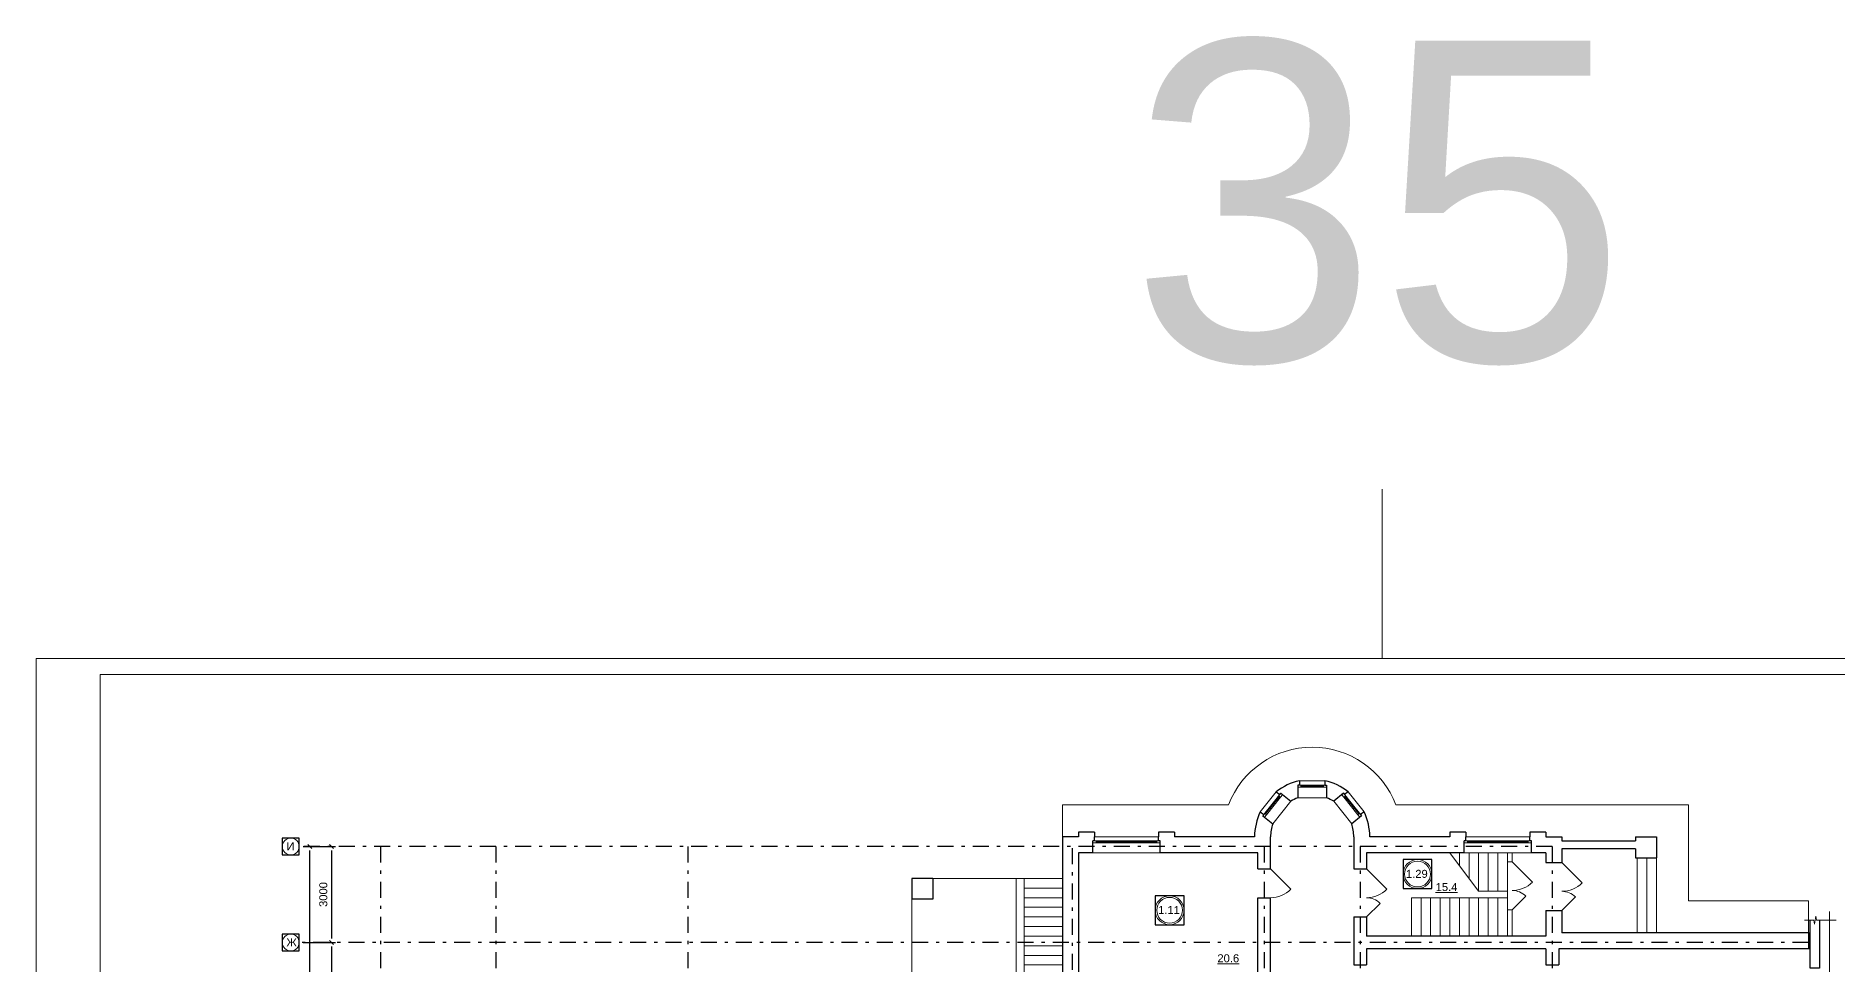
# Model space of a CAD drawing. Header units: metres. Extents: x -5 to 574, y -5 to 79.
# Drawn here: x 0 to 56.3, y 49.8 to 78.8 of the extents above; entities that cross this region are included whole.
import ezdxf
from ezdxf.enums import TextEntityAlignment as Align

# ---------------------------------------------------------------- set-up
doc = ezdxf.new("R2010")
doc.units = ezdxf.units.M
doc.header["$MEASUREMENT"] = 0
doc.linetypes.add('( Dashdot )', pattern=[1.001, 0.5, -0.25, 0.001, -0.25])
doc.layers.get('DEFPOINTS').update_dxf_attribs({"lineweight": 0})
doc.layers.add('Level 50', color=7, linetype='Continuous', lineweight=0)
doc.layers.add('YOLO_TABLE', color=1, linetype='Continuous')
doc.styles.get("Standard").update_dxf_attribs({"font": 'arial.ttf', "height": 0.25})
doc.styles.add('Standard_0', font='arial.ttf')
doc.styles.add('Style-Arial', font='arial.ttf')
doc.dimstyles.get("Standard").update_dxf_attribs({"dimtxt": 0.00018, "dimasz": 0.00018, "dimexe": 0.0002, "dimexo": 0.0625, "dimgap": 9e-05, "dimtad": 0, "dimtih": 1, "dimtoh": 1, "dimdec": 4, "dimlfac": 1000, "dimzin": 0, "dimdsep": 46, "dimtxsty": 'Standard_0', "dimcen": 9e-05, "dimadec": 0, "dimazin": 0, "dimtfac": 1, "dimtdec": 4, "dimtofl": 0, "dimtmove": 0, "dimatfit": 0, "dimfxl": 0.01, "dimfxlon": 1, "dimtolj": 1, "dimtzin": 0, "dimarcsym": 0})

# ---------------------------------------------------------------- blocks, each defined once
blk = doc.blocks.new('_Oblique-1')
at = {"color": 0, "linetype": 'ByBlock', "lineweight": -2}
blk.add_line((0.5, 0.5), (-0.5, -0.5), dxfattribs=at)
blk = doc.blocks.new('*D444')
at = {"color": 0, "linetype": 'Continuous', "lineweight": -2, "transparency": 16777216}
for p, q in [((8.344, 53.528), (9.351, 53.528)), ((9.226, 53.403), (9.226, 50.653)), ((8.344, 50.528), (9.351, 50.528))]:
    blk.add_line(p, q, dxfattribs=at)
at = {"layer": 'DEFPOINTS', "color": 0, "linetype": 'Continuous', "lineweight": 0, "transparency": 16777216}
for p in [(8.219, 53.528), (8.219, 50.528), (9.226, 50.528)]:
    blk.add_point(p, dxfattribs=at)
at = {"color": 0, "linetype": 'Continuous', "lineweight": -2, "transparency": 16777216, "xscale": 0.125, "yscale": 0.125, "zscale": 0.125}
for p, rotation in [((9.226, 53.528), 90), ((9.226, 50.528), 270)]:
    blk.add_blockref('_Oblique-1', p, dxfattribs=dict(at, rotation=rotation))
at = {"color": 0, "linetype": 'Continuous', "lineweight": 0, "transparency": 16777216, "insert": (8.974, 52.028), "char_height": 0.25, "attachment_point": 5, "rotation": 90, "style": 'Style-Arial'}
blk.add_mtext('\\A1;3000', dxfattribs=at)
blk = doc.blocks.new('*D445')
at = {"color": 0, "linetype": 'Continuous', "lineweight": -2, "transparency": 16777216}
for p, q in [((8.344, 53.528), (8.682, 53.528)), ((8.557, 11.653), (8.557, 53.403)), ((8.344, 11.528), (8.682, 11.528))]:
    blk.add_line(p, q, dxfattribs=at)
at = {"layer": 'DEFPOINTS', "color": 0, "linetype": 'Continuous', "lineweight": 0, "transparency": 16777216}
for p in [(8.219, 53.528), (8.557, 53.528), (8.219, 11.528)]:
    blk.add_point(p, dxfattribs=at)
at = {"color": 0, "linetype": 'Continuous', "lineweight": -2, "transparency": 16777216, "xscale": 0.125, "yscale": 0.125, "zscale": 0.125}
for p, rotation in [((8.557, 53.528), 90), ((8.557, 11.528), 270)]:
    blk.add_blockref('_Oblique-1', p, dxfattribs=dict(at, rotation=rotation))
at = {"color": 0, "linetype": 'Continuous', "lineweight": 0, "transparency": 16777216, "insert": (8.304, 32.528), "char_height": 0.25, "attachment_point": 5, "rotation": 90, "style": 'Style-Arial'}
blk.add_mtext('\\A1;42000', dxfattribs=at)
blk = doc.blocks.new('*U29')
at = {"color": 7, "linetype": 'Continuous', "lineweight": 0}
blk.add_line((0, 29.7), (0, 34.987), dxfattribs=at)
at = {"color": 7, "linetype": 'Continuous', "lineweight": 0, "flags": 128}
blk.add_lwpolyline([(42.05, 29.7), (42.05, -29.7), (-42.05, -29.7), (-42.05, 29.7), (42.05, 29.7)], close=True, dxfattribs=at)
at = {"layer": 'Level 50', "color": 7, "linetype": 'Continuous', "lineweight": 13}
for p, q in [((-40.05, 29.2), (-40.05, -29.2)), ((41.55, 29.2), (-40.05, 29.2))]:
    blk.add_line(p, q, dxfattribs=at)
blk = doc.blocks.new('*D562')
at = {"color": 0, "linetype": 'Continuous', "lineweight": -2, "transparency": 16777216}
for p, q in [((8.344, 50.528), (9.351, 50.528)), ((9.226, 50.403), (9.226, 47.653)), ((8.344, 47.528), (9.351, 47.528))]:
    blk.add_line(p, q, dxfattribs=at)
at = {"layer": 'DEFPOINTS', "color": 0, "linetype": 'Continuous', "lineweight": 0, "transparency": 16777216}
for p in [(8.219, 50.528), (8.219, 47.528), (9.226, 47.528)]:
    blk.add_point(p, dxfattribs=at)
at = {"color": 0, "linetype": 'Continuous', "lineweight": -2, "transparency": 16777216, "xscale": 0.125, "yscale": 0.125, "zscale": 0.125}
for p, rotation in [((9.226, 50.528), 90), ((9.226, 47.528), 270)]:
    blk.add_blockref('_Oblique-1', p, dxfattribs=dict(at, rotation=rotation))
at = {"color": 0, "linetype": 'Continuous', "lineweight": 0, "transparency": 16777216, "insert": (8.974, 49.028), "char_height": 0.25, "attachment_point": 5, "rotation": 90, "style": 'Style-Arial'}
blk.add_mtext('\\A1;3000', dxfattribs=at)

msp = doc.modelspace()

# ---------------------------------------------------------------- linework, layer by layer
at = {"color": 7, "linetype": 'Continuous', "lineweight": 0}
for p, q in [((38.73988314, 55.23607448), (38.24032515, 54.61122105)), ((38.87762925, 55.18996419), (38.31562651, 54.48700408)), ((39.4108708, 55.44635737), (40.3108708, 55.44635737)), ((39.4608708, 55.58273974), (40.2608708, 55.58273974)), ((39.5108708, 55.41135737), (40.2108708, 55.41135737)), ((40.84411234, 55.18996419), (41.40611509, 54.48700408)), ((40.98185845, 55.23607448), (41.48141645, 54.61122105)), ((37.24553143, 54.82774686), (32.0608708, 54.82774686)), ((32.0608708, 53.82774686), (32.0608708, 54.82774686)), ((38.4054086, 54.5432551), (38.84252184, 55.09000185)), ((39.18925883, 54.94082249), (38.62725609, 54.23786238)), ((39.4108708, 55.04737795), (40.3108708, 55.04737795)), ((40.53248277, 54.94082249), (41.09448551, 54.23786238)), ((40.87921976, 55.09000185), (41.316333, 54.5432551)), ((51.6108708, 54.82774686), (42.47621016, 54.82774686)), ((51.6108708, 54.82774686), (51.6108708, 51.82774686)), ((35.0608708, 53.82774686), (33.0608708, 53.82774686)), ((35.0108708, 53.67274686), (33.1108708, 53.67274686)), ((46.6608708, 53.82774686), (44.6608708, 53.82774686)), ((46.6108708, 53.67274686), (44.7108708, 53.67274686)), ((35.1108708, 53.32774686), (33.0108708, 53.32774686)), ((45.0608708, 52.12774686), (44.1608708, 53.32774686)), ((44.4608708, 53.32774686), (44.4608708, 52.92774686)), ((46.7108708, 53.32774686), (44.6108708, 53.32774686)), ((44.7608708, 53.32774686), (44.7608708, 52.52774686)), ((45.0608708, 53.32774686), (45.0608708, 52.12774686)), ((45.3608708, 53.32774686), (45.3608708, 52.12774686)), ((45.6608708, 53.32774686), (45.6608708, 52.12774686)), ((50.3108708, 53.17774686), (50.3108708, 50.82774686)), ((28.0108708, 52.52774686), (30.6108708, 52.52774686)), ((27.3608708, 51.87774686), (27.3608708, 47.82774686)), ((30.8608708, 52.22774686), (32.0608708, 52.22774686)), ((30.8608708, 51.92774686), (32.0608708, 51.92774686)), ((43.2608708, 51.92774686), (43.2608708, 50.72774686)), ((43.5608708, 51.92774686), (43.5608708, 50.72774686)), ((43.8608708, 51.92774686), (43.8608708, 50.72774686)), ((44.1608708, 51.92774686), (44.1608708, 50.72774686)), ((44.4608708, 51.92774686), (44.4608708, 50.72774686)), ((44.7608708, 51.92774686), (44.7608708, 50.72774686)), ((45.0608708, 51.92774686), (45.0608708, 50.72774686)), ((45.3608708, 51.92774686), (45.3608708, 50.72774686)), ((45.6608708, 51.92774686), (45.6608708, 50.72774686)), ((55.3608708, 51.82774686), (51.6108708, 51.82774686)), ((55.3608708, 51.82774686), (55.3608708, 50.82774686)), ((30.8608708, 51.62774686), (32.0608708, 51.62774686)), ((30.8608708, 51.32774686), (32.0608708, 51.32774686)), ((30.8608708, 51.02774686), (32.0608708, 51.02774686)), ((30.8608708, 50.72774686), (32.0608708, 50.72774686)), ((30.8608708, 50.42774686), (32.0608708, 50.42774686)), ((30.8608708, 50.12774686), (32.0608708, 50.12774686))]:
    msp.add_line(p, q, dxfattribs=at)
at = {"color": 7, "linetype": 'Continuous', "lineweight": 30}
for p, q in [((38.73988314, 55.23607448), (38.84640688, 55.15091085)), ((38.84640688, 55.15091085), (38.87762925, 55.18996419)), ((38.87762925, 55.18996419), (39.18925883, 54.94082249)), ((39.4108708, 55.44635737), (39.4108708, 55.04737795)), ((39.4608708, 55.44635737), (39.4108708, 55.44635737)), ((39.4608708, 55.58273974), (39.4608708, 55.44635737)), ((40.2608708, 55.58273974), (40.2608708, 55.44635737)), ((40.2608708, 55.44635737), (40.3108708, 55.44635737)), ((40.3108708, 55.44635737), (40.3108708, 55.04737795)), ((40.84411234, 55.18996419), (40.53248277, 54.94082249)), ((40.84411234, 55.18996419), (40.87533472, 55.15091085)), ((40.98185845, 55.23607448), (40.87533472, 55.15091085)), ((38.24032515, 54.61122105), (38.34684888, 54.52605742)), ((41.48141645, 54.61122105), (41.37489271, 54.52605742)), ((38.34684888, 54.52605742), (38.31562651, 54.48700408)), ((38.31562651, 54.48700408), (38.62725609, 54.23786238)), ((41.40611509, 54.48700408), (41.09448551, 54.23786238)), ((41.37489271, 54.52605742), (41.40611509, 54.48700408)), ((32.0608708, 53.82774686), (32.0608708, 49.32774686)), ((32.5608708, 53.82774686), (32.0608708, 53.82774686)), ((32.5608708, 53.97774686), (32.5608708, 53.82774686)), ((33.0608708, 53.97774686), (32.5608708, 53.97774686)), ((33.0108708, 53.32774686), (33.0108708, 53.70774686)), ((33.0608708, 53.70774686), (33.0108708, 53.70774686)), ((33.0608708, 53.97774686), (33.0608708, 53.82774686)), ((33.0608708, 53.70774686), (33.0608708, 53.82774686)), ((35.0608708, 53.97774686), (35.0608708, 53.82774686)), ((35.5608708, 53.97774686), (35.0608708, 53.97774686)), ((35.0608708, 53.70774686), (35.0608708, 53.82774686)), ((35.1108708, 53.70774686), (35.0608708, 53.70774686)), ((35.1108708, 53.32774686), (35.1108708, 53.70774686)), ((35.5608708, 53.97774686), (35.5608708, 53.82774686)), ((38.0608708, 53.82774686), (35.5608708, 53.82774686)), ((38.5608708, 52.82774686), (38.5608708, 53.82774686)), ((41.1608708, 53.82774686), (41.1608708, 52.82774686)), ((44.1608708, 53.82774686), (41.6608708, 53.82774686)), ((44.1608708, 53.97774686), (44.1608708, 53.82774686)), ((44.6608708, 53.97774686), (44.1608708, 53.97774686)), ((44.6108708, 53.32774686), (44.6108708, 53.70774686)), ((44.6608708, 53.70774686), (44.6108708, 53.70774686)), ((44.6608708, 53.97774686), (44.6608708, 53.82774686)), ((44.6608708, 53.70774686), (44.6608708, 53.82774686)), ((46.6608708, 53.97774686), (46.6608708, 53.82774686)), ((47.1608708, 53.97774686), (46.6608708, 53.97774686)), ((46.6608708, 53.70774686), (46.6608708, 53.82774686)), ((46.7108708, 53.70774686), (46.6608708, 53.70774686)), ((46.7108708, 53.70774686), (46.6608708, 53.70774686)), ((46.7108708, 53.32774686), (46.7108708, 53.70774686)), ((47.1608708, 53.97774686), (47.1608708, 53.82774686)), ((47.1608708, 53.82774686), (47.6608708, 53.82774686)), ((47.6608708, 53.82774686), (47.6608708, 53.70774686)), ((49.9608708, 53.82774686), (49.9608708, 53.70774686)), ((49.9608708, 53.82774686), (50.6108708, 53.82774686)), ((50.6108708, 53.82774686), (50.6108708, 53.17774686)), ((32.5608708, 53.32774686), (32.5608708, 49.32774686)), ((33.0108708, 53.32774686), (32.5608708, 53.32774686)), ((38.1608708, 53.32774686), (35.1108708, 53.32774686)), ((38.1608708, 52.82774686), (38.1608708, 53.32774686)), ((41.5608708, 53.32774686), (41.5608708, 52.82774686)), ((44.6108708, 53.32774686), (41.5608708, 53.32774686)), ((47.1608708, 53.32774686), (46.7108708, 53.32774686)), ((47.1608708, 53.32774686), (47.1608708, 53.02774686)), ((47.1608708, 53.02774686), (47.6608708, 53.02774686)), ((47.6608708, 53.45774686), (47.6608708, 53.02774686)), ((49.9608708, 53.45774686), (49.9608708, 53.17774686)), ((49.9608708, 53.17774686), (50.6108708, 53.17774686)), ((27.3608708, 52.52774686), (27.3608708, 51.87774686)), ((28.0108708, 52.52774686), (27.3608708, 52.52774686)), ((28.0108708, 52.52774686), (28.0108708, 51.87774686)), ((38.1608708, 52.82774686), (38.5608708, 52.82774686)), ((41.1608708, 52.82774686), (41.5608708, 52.82774686)), ((28.0108708, 51.87774686), (27.3608708, 51.87774686)), ((38.1608708, 49.02774686), (38.1608708, 51.92774686)), ((38.1608708, 51.92774686), (38.5608708, 51.92774686)), ((38.5608708, 49.02774686), (38.5608708, 51.92774686)), ((41.1608708, 51.32774686), (41.5608708, 51.32774686)), ((41.1608708, 51.32774686), (41.1608708, 49.82774686)), ((41.5608708, 51.32774686), (41.5608708, 50.72774686)), ((47.1608708, 51.52774686), (47.1608708, 50.72774686)), ((47.1608708, 51.52774686), (47.6608708, 51.52774686)), ((47.6608708, 51.52774686), (47.6608708, 50.82774686)), ((47.1608708, 50.72774686), (41.5608708, 50.72774686)), ((55.3608708, 50.82774686), (47.6608708, 50.82774686)), ((55.3608708, 50.82774686), (55.3608708, 50.32774686)), ((41.5608708, 50.32774686), (41.5608708, 49.82774686)), ((47.1608708, 50.32774686), (41.5608708, 50.32774686)), ((47.1608708, 50.32774686), (47.1608708, 49.82774686)), ((55.3608708, 50.32774686), (47.5608708, 50.32774686)), ((47.5608708, 50.32774686), (47.5608708, 49.82774686)), ((41.1608708, 49.82774686), (41.5608708, 49.82774686)), ((47.1608708, 49.82774686), (47.5608708, 49.82774686))]:
    msp.add_line(p, q, dxfattribs=at)
at = {"color": 1, "linetype": '( Dashdot )'}
for p, q in [((47.3608708, 53.52774686), (8.21893549, 53.52774686)), ((10.7608708, 53.52774686), (10.7608708, 5.51586884)), ((14.3608708, 53.52774686), (14.3608708, 5.51586884)), ((20.3608708, 53.52774686), (20.3608708, 5.51586884)), ((32.3608708, 53.47108186), (32.3608708, 5.51586884)), ((38.3608708, 53.52774686), (38.3608708, 5.51586884)), ((41.3608708, 53.52774686), (41.3608708, 5.51586884)), ((47.3608708, 53.52774686), (47.3608708, 5.51586884)), ((55.3608708, 50.52774686), (8.21893549, 50.52774686))]:
    msp.add_line(p, q, dxfattribs=at)
at = {"color": 7, "linetype": 'Continuous', "lineweight": 13}
for p, q in [((45.9608708, 53.32774686), (45.9608708, 53.05274686)), ((45.9608708, 53.05274686), (46.1108708, 53.05274686)), ((45.9608708, 51.55274686), (45.9608708, 53.05274686)), ((46.1108708, 53.32774686), (46.1108708, 53.05274686)), ((46.1108708, 53.05274686), (46.7472669, 52.41635076)), ((47.6608708, 53.02774686), (48.2972669, 52.39135076)), ((50.0108708, 53.17774686), (50.0108708, 50.82774686)), ((50.6108708, 53.17774686), (50.6108708, 50.82774686)), ((30.8608708, 52.52774686), (32.0608708, 52.52774686)), ((38.5608708, 52.82774686), (39.1972669, 52.19135076)), ((41.5608708, 52.82774686), (42.1972669, 52.19135076)), ((42.9608708, 51.92774686), (42.9608708, 50.72774686)), ((42.9608708, 51.92774686), (45.9608708, 51.92774686)), ((45.0608708, 52.12774686), (45.9608708, 52.12774686)), ((46.1108708, 51.55274686), (46.53513487, 51.97701093)), ((47.6608708, 51.52774686), (48.08513487, 51.95201093)), ((41.5608708, 51.32774686), (41.98513487, 51.75201093)), ((45.9608708, 51.55274686), (46.1108708, 51.55274686)), ((45.9608708, 51.55274686), (45.9608708, 50.72774686)), ((46.1108708, 51.55274686), (46.1108708, 50.72774686)), ((30.8608708, 49.82774686), (32.0608708, 49.82774686))]:
    msp.add_line(p, q, dxfattribs=at)
at = {"color": 7, "linetype": 'Continuous', "lineweight": 13, "flags": 128}
for points in [[(38.93230393, 55.14625287), (38.86985918, 55.06814619), (38.8151845, 55.11185751), (38.87762925, 55.18996419), (38.93230393, 55.14625287)], [(39.5108708, 55.37635737), (39.4108708, 55.37635737), (39.4108708, 55.44635737), (39.5108708, 55.44635737), (39.5108708, 55.37635737)], [(40.3108708, 55.37635737), (40.2108708, 55.37635737), (40.2108708, 55.44635737), (40.3108708, 55.44635737), (40.3108708, 55.37635737)], [(40.85188242, 55.06814619), (40.78943767, 55.14625287), (40.84411234, 55.18996419), (40.90655709, 55.11185751), (40.85188242, 55.06814619)], [(38.43274593, 54.52139944), (38.37030118, 54.44329276), (38.31562651, 54.48700408), (38.37807126, 54.56511076), (38.43274593, 54.52139944)], [(41.35144041, 54.44329276), (41.28899566, 54.52139944), (41.34367034, 54.56511076), (41.40611509, 54.48700408), (41.35144041, 54.44329276)], [(33.1108708, 53.63774686), (33.0108708, 53.63774686), (33.0108708, 53.70774686), (33.1108708, 53.70774686), (33.1108708, 53.63774686)], [(35.1108708, 53.63774686), (35.0108708, 53.63774686), (35.0108708, 53.70774686), (35.1108708, 53.70774686), (35.1108708, 53.63774686)], [(44.7108708, 53.63774686), (44.6108708, 53.63774686), (44.6108708, 53.70774686), (44.7108708, 53.70774686), (44.7108708, 53.63774686)], [(46.7108708, 53.63774686), (46.6108708, 53.63774686), (46.6108708, 53.70774686), (46.7108708, 53.70774686), (46.7108708, 53.63774686)], [(30.8608708, 47.82774686), (30.8608708, 52.52774686), (30.6108708, 52.52774686), (30.6108708, 47.82774686), (30.8608708, 47.82774686)], [(55.3608708, 50.82774686), (55.4108708, 50.82774686), (55.4108708, 50.32774686), (55.3608708, 50.32774686), (55.3608708, 50.82774686)]]:
    msp.add_lwpolyline(points, close=True, dxfattribs=at)
at = {"color": 7, "linetype": 'Continuous', "lineweight": 0, "flags": 128}
for points in [[(39.5108708, 55.44635737), (39.5108708, 55.37635737), (40.2108708, 55.37635737), (40.2108708, 55.44635737), (39.5108708, 55.44635737)], [(38.37807126, 54.56511076), (38.43274593, 54.52139944), (38.86985918, 55.06814619), (38.8151845, 55.11185751), (38.37807126, 54.56511076)], [(40.90655709, 55.11185751), (40.85188242, 55.06814619), (41.28899566, 54.52139944), (41.34367034, 54.56511076), (40.90655709, 55.11185751)], [(33.1108708, 53.70774686), (33.1108708, 53.63774686), (35.0108708, 53.63774686), (35.0108708, 53.70774686), (33.1108708, 53.70774686)], [(44.7108708, 53.70774686), (44.7108708, 53.63774686), (46.6108708, 53.63774686), (46.6108708, 53.70774686), (44.7108708, 53.70774686)]]:
    msp.add_lwpolyline(points, close=True, dxfattribs=at)
at = {"color": 7, "linetype": 'Continuous', "lineweight": 30, "flags": 128}
for points in [[(47.6608708, 53.70774686), (49.9608708, 53.70774686)], [(49.9608708, 53.45774686), (47.6608708, 53.45774686)], [(55.7108708, 51.22553354), (55.7108708, 49.72774686), (55.4108708, 49.72774686), (55.4108708, 51.22553354)]]:
    msp.add_lwpolyline(points, dxfattribs=at)
at = {"color": 7, "linetype": 'Continuous', "lineweight": 0, "flags": 128}
for points in [[(56.23228964, 51.22553354), (55.61328604, 51.22553354), (55.59155189, 51.34678707), (55.55335511, 51.10428001), (55.53162097, 51.22553354), (55.24343588, 51.22553354)], [(56.0208869, 46.63075958), (56.0208869, 48.96155901), (56.14214043, 48.98329316), (55.89963337, 49.02148994), (56.0208869, 49.04322408), (56.0208869, 51.50086182)]]:
    msp.add_lwpolyline(points, dxfattribs=at)
at = {"color": 7, "linetype": 'Continuous', "lineweight": 13}
for centre, radius in [((7.95558005, 53.52774686), 0.26335544), ((43.15105952, 52.66618474), 0.45201344), ((43.15105952, 52.66618474), 0.40201344), ((35.40874163, 51.53641993), 0.45201344), ((35.40874163, 51.53641993), 0.40201344), ((7.95558005, 50.52774686), 0.26335544)]:
    msp.add_circle(centre, radius, dxfattribs=at)
at = {"color": 7, "linetype": 'Continuous', "lineweight": 0}
for centre, radius, start, end in [((39.8608708, 53.82774686), 2.8, 20.924832428, 159.075167572), ((46.1108708, 53.05274686), 0.9, 270, 315), ((47.6608708, 53.02774686), 0.9, 270, 315), ((38.5608708, 52.82774686), 0.9, 270, 315), ((41.5608708, 52.82774686), 0.9, 270, 315), ((41.5608708, 51.32774686), 0.6, 45, 90), ((46.1108708, 51.55274686), 0.6, 45, 90), ((47.6608708, 51.52774686), 0.6, 45, 90)]:
    msp.add_arc(centre, radius, start, end, dxfattribs=at)
at = {"color": 7, "linetype": 'Continuous', "lineweight": 30}
for radius, start, end in [(1.8, 102.839588407, 128.518765221), (1.8, 51.481234779, 77.160411593), (1.8, 154.197942035, 180), (1.3, 110.252246742, 121.106106885), (1.3, 58.893893115, 69.747753258), (1.8, 0, 25.802057965), (1.3, 161.61060037, 180), (1.3, 0, 18.38939963)]:
    msp.add_arc((39.8608708, 53.82774686), radius, start, end, dxfattribs=at)
at = {"layer": 'YOLO_TABLE'}
for points in [[(7.6922246, 53.26439141), (8.21893549, 53.26439141), (8.21893549, 53.7911023), (7.6922246, 53.7911023)], [(42.69904608, 52.2141713), (43.60307296, 52.2141713), (43.60307296, 53.11819818), (42.69904608, 53.11819818)], [(34.95672819, 51.08440649), (35.86075507, 51.08440649), (35.86075507, 51.98843337), (34.95672819, 51.98843337)], [(7.6922246, 50.26439141), (8.21893549, 50.26439141), (8.21893549, 50.7911023), (7.6922246, 50.7911023)]]:
    msp.add_lwpolyline(points, close=True, dxfattribs=at)

# ---------------------------------------------------------------- block references
at = {"layer": 'Level 50', "color": 7, "linetype": 'Continuous', "lineweight": 13}
msp.add_blockref('*U29', (42.04996228, 29.69999445), dxfattribs=at)

# ---------------------------------------------------------------- texts
at = {"color": 7, "linetype": 'Continuous', "lineweight": 30, "style": 'Style-Arial'}
for s, p in [('И', (7.82148854, 53.65700949)), ('Ж', (7.82148854, 50.65700949))]:
    msp.add_text(s, height=0.25, dxfattribs=at).set_placement(p, align=Align.TOP_LEFT)
at = {"color": 7, "linetype": 'Continuous', "lineweight": 13, "style": 'Style-Arial'}
for s, p in [('1.29', (42.79038114, 52.79893438)), ('%%u15.4%%U', (43.71763556, 52.38649231)), ('1.11', (35.04806326, 51.66916956)), ('%%u20.6%%U', (36.90005569, 50.16128487))]:
    msp.add_text(s, height=0.25, dxfattribs=at).set_placement(p, align=Align.TOP_LEFT)
at = {"color": 7, "linetype": 'Continuous', "lineweight": 0, "insert": (34.15391268, 78.69234356), "char_height": 10, "attachment_point": 1}
msp.add_mtext_dynamic_manual_height_columns('35', width=15.7369220934, gutter_width=1.25, heights=[0], dxfattribs=at)

# ---------------------------------------------------------------- dimensions: what is measured, and where the dimension line sits
at = {"color": 5, "linetype": 'Continuous', "lineweight": 0}
for base, p1, p2, angle, picture, middle in [((8.55696678, 53.52774686), (8.21893549, 11.52774686), (8.21893549, 53.52774686), 90, '*D445', (8.30432353, 32.52774686)), ((9.22623046, 50.52774686), (8.21893549, 53.52774686), (8.21893549, 50.52774686), 270, '*D444', (8.97350195, 52.02774686)), ((9.22623046, 47.52774686), (8.21893549, 50.52774686), (8.21893549, 47.52774686), 270, '*D562', (8.97350195, 49.02774686))]:
    dim = msp.add_linear_dim(base=base, p1=p1, p2=p2, angle=angle, dimstyle='Standard', override={"dimtxt": 0.25, "dimasz": 0.125, "dimexe": 0.125, "dimexo": 0.125, "dimgap": 0.125, "dimtad": 1, "dimtih": 0, "dimtoh": 0, "dimzin": 11, "dimtxsty": 'Style-Arial', "dimblk": '_Oblique-1', "dimfxlon": 0, "dimfrac": 2, "dimtzin": 11}, dxfattribs=at)
    dim.commit()
    dim.dimension.update_dxf_attribs({"geometry": picture, "text_midpoint": middle})

doc.saveas('drawing.dxf')
